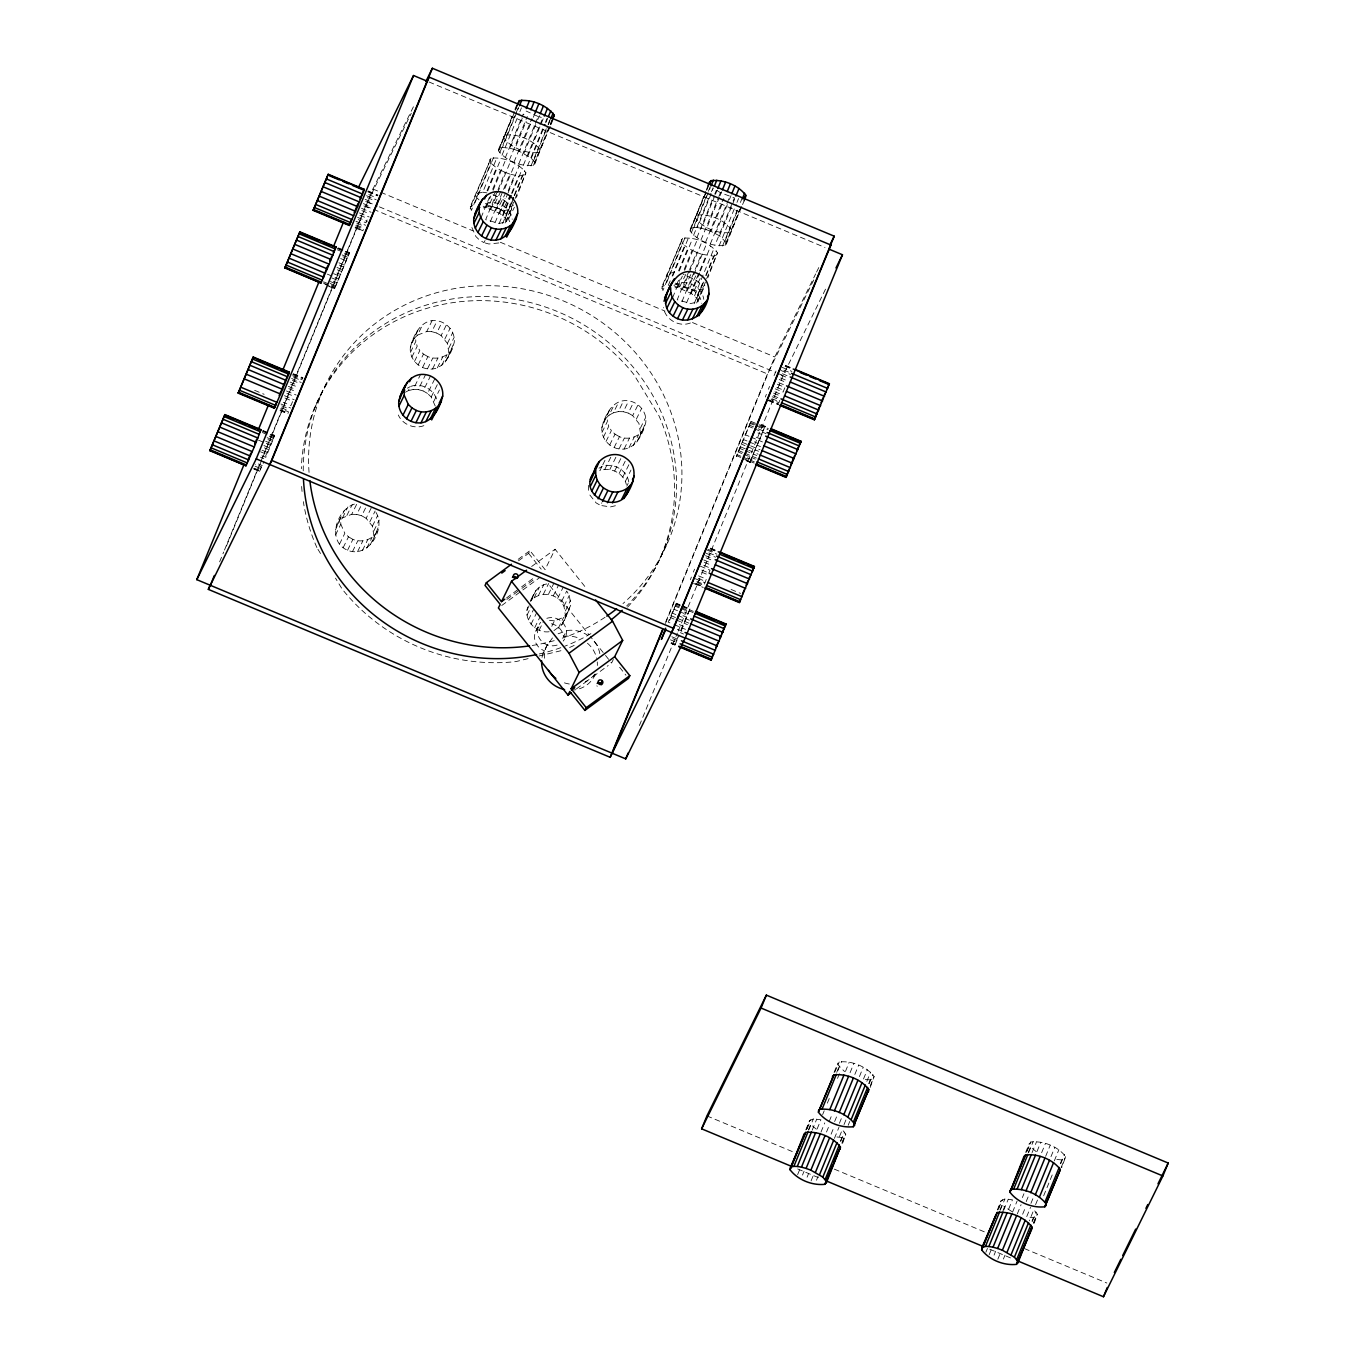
<?xml version="1.0" encoding="UTF-8"?>
<svg xmlns="http://www.w3.org/2000/svg" width="1365" height="1365" viewBox="0 0 1365 1365"><rect width="100%" height="100%" fill="white"/><g stroke="black" fill="none" stroke-linecap="round" stroke-linejoin="round"><path stroke-width="0.75" stroke-dasharray="5 3.75" d="M489.728 159.364L490.803 163.083L471.369 210.466L470.277 206.746L491.025 158.203C503.617 156.821 518.273 162.606 525.917 172.792L516.414 197.43M550.249 126.45L533.425 165.404C520.833 166.803 506.176 161.002 498.532 150.833L514.127 111.35M497.252 191.475L485.667 219.714L499.215 223.468L506.398 221.83L505.323 218.11L499.675 213.367L483.159 206.234M534.722 164.261L549.532 126.706M681.271 239.421L682.364 243.141L662.912 290.523L661.837 286.787L682.585 238.261C695.16 236.862 709.834 242.663 717.478 252.849L707.974 277.487M741.792 206.507L724.986 245.461C712.394 246.86 697.737 241.059 690.093 230.873L705.671 191.407M688.813 271.533L677.228 299.771L690.775 303.525L697.959 301.887L696.867 298.167L691.236 293.407L674.72 286.292M726.282 244.318L741.093 206.763M806.459 1129.725L809.564 1120.682L813.318 1118.976L820.911 1119.761L817.123 1128.991M870.222 1087.444L874.095 1076.541C866.451 1066.355 851.777 1060.571 839.202 1061.97L837.82 1064.768L844.611 1071.593M842.649 1143.17L845.754 1134.127L842.29 1129.725L838.502 1138.956M998.02 1209.782L1001.125 1200.739L1004.879 1199.033L1012.455 1199.818L1008.684 1209.049M1026.343 1152.214L1030.763 1142.01C1043.338 1140.611 1058.012 1146.412 1065.638 1156.599L1061.782 1167.485M1034.209 1223.211L1037.315 1214.168L1033.834 1209.782L1029.295 1220.856M253.736 469.014L259.538 471.437L261.21 466.711L255.409 464.288M261.961 455.688L265.834 457.309L272.898 440.076L274.57 435.35L270.697 433.729M328.709 286.275L334.527 288.697L349.559 252.61L337.957 247.747M334.527 288.697L349.559 252.61M669.635 620.546L676.409 603.279L680.282 604.9M671.051 643.427L674.907 645.031L678.03 636.687M681.203 630.903L689.956 608.944L682.21 605.702M376.006 512.438C386.346 529.023 367.902 558.882 347.563 550.232C325.621 541.205 337.24 506.739 357.067 503.463L351.726 514.315L342.53 517.864L336.575 525.457M335.363 530.183L341.915 514.605M410.353 347.427C413.424 334.937 421.563 318.267 437.124 320.809C447.225 322.259 455.398 331.934 454.238 342.24C451.167 354.746 443.045 371.399 427.467 368.857C417.366 367.424 409.193 357.732 410.353 347.427L416.905 331.866M372.696 540.557L379.248 524.979M447.686 357.818L454.238 342.24M549.105 631.756C536.036 633.531 523.29 619.949 527.726 607.084M532.265 599.371C533.237 591.745 539.363 585.09 547.007 583.896M601.914 427.484C604.985 414.977 613.107 398.324 628.685 400.866C638.786 402.3 646.959 411.991 645.799 422.297C642.727 434.804 634.589 451.457 619.028 448.914C608.909 447.481 600.754 437.79 601.914 427.484L608.466 411.906M553.968 630.579L561.817 624.812L570.809 605.036L569.307 595.362L566.697 591.062L561.356 601.914L563.967 606.214L565.468 615.888M564.257 620.614L570.809 605.036M639.247 437.858L645.799 422.297M287.93 413.459L288.493 411.838L280.763 408.613M736.981 454.613L736.349 456.627L751.398 420.539L736.981 454.613L740.854 456.217M690.332 579.784L691.372 577.071M765.321 397.027L766.362 394.331M698.607 575.876L706.353 579.118L703.879 585.431L696.133 582.207M763.274 430.93L764.946 426.204L749.897 462.291L763.274 430.93L755.528 427.689M367.117 219.936L365.957 222.785L358.227 219.543M693.386 572.037L694.546 569.188M768.376 389.281L769.536 386.431M219.629 561.851L223.672 552.023M224.474 550.061L365.649 206.03L411.292 113.261M226.471 545.983L372.952 189.035L414.738 104.098M470.208 208.401L491.025 158.203M493.482 157.658L474.03 205.04L470.277 206.746M514.912 109.439L518.052 101.778M498.532 150.833L512.472 116.844M515.612 109.183L517.983 103.45M498.617 149.16L514.639 112.118M515.424 110.207L517.779 104.474M478.979 199.87L476.658 197.55L475.583 193.813L482.766 192.192L496.894 157.726M499.692 152.897L519.144 105.515M499.914 148.017L502.371 147.454L518.666 107.733M487.015 190.81L496.433 167.827L490.803 163.083M502.013 155.218L519.092 113.585M519.877 111.657L521.447 107.835M487.714 190.981L501.057 158.425M505.323 157.64L523.204 114.08M481.077 217.581L489.523 197.004M492.663 189.343L500.528 170.198L496.433 167.827M502.371 147.454L509.947 148.239L523.904 114.25M486.247 207.088L490.786 196.014M493.123 190.332L505.681 159.705M509.418 159.995L527.282 116.452M498.037 189.564L505.101 172.331L500.528 170.198M509.947 148.239L514.571 149.519L526.156 121.28M491.008 208.862L510.459 161.48M513.991 162.145L531.872 118.584M490.427 221.488L502.798 191.339M503.583 189.411L509.879 174.106L518.666 176.085L525.849 174.447M534.807 162.606L531.326 158.203L519.348 151.276L532.504 119.216M533.288 117.305L534.858 113.483M495.597 210.995L500.904 198.079L491.554 194.171M504.828 188.507L515.032 163.612M518.768 163.902L538.202 116.537L541.291 117.373M495.051 222.768L505.067 198.352M508.207 190.691L514.503 175.385M523.921 153.426L537.076 121.366M537.861 119.438L539.431 115.616M499.675 213.367L507.336 194.7M508.121 192.789L519.127 165.984M499.215 223.468L510.8 195.229M511.585 193.318L518.666 176.085M523.392 165.182L542.826 117.8M503.003 215.789L511.448 195.212M512.233 193.284L522.437 168.407M528.016 155.781L543.526 117.97M502.644 223.536L513.445 197.208M514.23 195.297L522.078 176.153M505.323 218.11L513.752 197.533M514.537 195.622L524.757 170.727M527.555 165.882L544.635 124.249M545.42 122.338L546.99 118.499M531.326 158.203L545.266 124.232M546.051 122.321L547.621 118.482M505.084 222.99L514.315 200.484M515.1 198.573L525.917 172.792M506.398 221.83L513.274 205.091M530.968 165.967L547.28 126.245M548.065 124.317L550.419 118.584M533.647 160.541L547.587 126.553M548.372 124.642L549.941 120.82M533.425 165.404L549.72 125.682M550.505 123.771L552.859 118.021M550.317 124.795L552.671 119.045M551.033 124.539L554.173 116.878M661.752 288.459L682.585 238.261M685.025 237.715L665.591 285.097L661.837 286.787M706.473 189.496L708.043 185.674M690.093 230.873L709.527 183.507M690.161 229.218L706.2 192.175M668.27 285.456L670.539 279.927L667.058 275.525L667.144 273.87L674.31 272.249M672.109 276.088L684.684 245.461L682.364 243.141M672.791 275.935L688.455 237.783M691.253 232.937L707.548 193.216M708.333 191.305L710.687 185.555M691.475 228.074L693.915 227.511L710.227 187.79M678.559 270.867L687.994 247.884L684.684 245.461M693.574 235.275L710.653 193.625M711.438 191.714L713.008 187.892L720.413 192.67L734.387 197.857L714.936 245.239M679.258 271.038L692.618 238.483M693.915 227.511L697.344 227.597L712.854 189.786M696.884 237.698L713.963 196.048M714.748 194.137L716.318 190.315M672.638 297.638L680.299 278.972M684.223 269.4L692.089 250.256L687.994 247.884M697.344 227.597L701.508 228.296L714.663 196.219M715.448 194.308L717.017 190.486M677.808 287.145L682.346 276.071M684.667 270.389L697.242 239.762M700.962 240.052L718.058 198.42M718.843 196.509L720.413 192.67M689.598 269.622L696.662 252.388L692.089 250.256M701.508 228.296L706.132 229.576L719.287 197.498M720.072 195.587L721.641 191.765M682.568 288.919L702.002 241.537M705.551 242.202L723.416 198.642M681.988 301.546L694.358 271.379M695.143 269.468L701.422 254.163L713.639 256.211L717.393 254.504M726.368 242.646L719.56 235.838L710.892 231.333L724.047 199.273M687.141 291.052L706.592 243.67M710.312 243.96L729.763 196.577M686.612 302.808L698.982 272.659M699.767 270.748L706.046 255.443M715.482 233.483L728.637 201.406M729.422 199.495L730.992 195.673M691.236 293.407L699.682 272.829M700.467 270.918L710.687 246.041M694.546 295.847L713.997 248.464M719.56 235.838L735.087 198.027M694.205 303.593L702.651 283.016M705.79 275.355L713.639 256.211M696.867 298.167L702.173 285.234L696.542 280.49L683.097 274.228M706.097 275.662L716.318 250.785M719.099 245.939L736.196 204.306M736.981 202.395L738.55 198.556M696.645 303.03L706.473 279.654M706.661 278.631L717.478 252.849M697.959 301.887L704.835 285.131M722.529 246.024L737.254 210.125M740.393 202.464L741.98 198.642M725.207 240.581L737.578 210.432M724.986 245.461L739.711 209.562M742.577 204.596L744.164 200.757M665.83 621.655L767.488 373.959L814.052 279.296M665.42 623.481L774.791 356.965L815.639 273.921M639.434 725.48L677.347 633.07M678.166 631.108L783.032 375.546L825.74 288.732M805.777 1129.913L809.564 1120.682M807.09 1128.77L810.878 1119.539M808.37 1129.947L810.656 1124.419L809.496 1122.354M808.78 1130.066L813.318 1118.976M834.1 1072.344L837.888 1063.113M834.783 1072.156L839.202 1061.97M812.192 1130.135L816.748 1119.061M836.711 1072.378L838.98 1066.833M837.871 1070.638L841.642 1061.407M797.621 1174.634L799.975 1168.884M822.634 1114.625L824.204 1110.803M827.361 1103.142L829.715 1097.392M837.513 1078.384L839.782 1072.856M802.501 1175.077L804.07 1171.255M845.447 1071.423L849.235 1062.192M820.979 1132.114L824.767 1122.883M829.255 1121.33L832.394 1113.669M807.09 1177.21L808.66 1173.388M850.071 1072.685L853.859 1063.454M826.507 1132.029L829.545 1124.658M834.629 1121.552L837.769 1113.891M811.066 1180.896L814.205 1173.235M854.831 1074.46L858.619 1065.229M831.097 1134.178L834.117 1126.79M839.39 1123.327L841.744 1117.577M816.475 1180.264L818.044 1176.425M859.421 1076.593L863.209 1067.362M834.425 1138.376L838.963 1127.302M844.014 1124.606L846.368 1118.856M863.516 1078.964L867.304 1069.733M840.413 1141.174L841.932 1137.489L845.686 1135.782M840.806 1141.294L844.594 1132.063M848.177 1125.306L849.747 1121.467M866.826 1081.387L870.614 1072.156M842.103 1142.471L844.372 1136.926M841.966 1143.341L845.754 1134.127M868.737 1083.605L870.256 1079.903L874.01 1078.214M869.147 1083.708L872.935 1074.477M870.307 1085.772L874.095 1076.541M997.337 1209.97L1001.125 1200.739M998.634 1208.827L1002.422 1199.596M999.931 1210.004L1002.2 1204.459L1001.04 1202.394M1000.323 1210.107L1004.879 1199.033M1025.661 1152.401L1029.449 1143.17M1026.975 1151.241L1030.763 1142.01M985.871 1252.251L987.441 1248.429M1003.002 1210.482L1004.521 1206.796L1002.2 1204.459M1003.753 1210.192L1008.291 1199.118M1028.255 1152.435L1030.541 1146.89L1029.381 1144.826M1028.664 1152.538L1033.203 1141.464M989.181 1254.674L991.536 1248.941M1032.077 1152.606L1036.632 1141.532M994.061 1255.135L995.631 1251.295M1037.008 1151.463L1040.795 1142.232M1012.54 1212.171L1017.079 1201.098M1022.385 1197.549L1023.955 1193.727M997.849 1259.178L1000.989 1251.517M1041.631 1152.743L1045.419 1143.512M1017.3 1213.929L1021.088 1204.698M1026.19 1201.61L1028.545 1195.859M1003.412 1259.042L1004.981 1255.203M1045.641 1156.36L1050.18 1145.286M1022.641 1214.236L1025.678 1206.848M1030.95 1203.367L1033.305 1197.634M1050.982 1156.65L1054.77 1147.419M1026.736 1216.59L1030.524 1207.36M1035.574 1204.647L1037.929 1198.914M1054.309 1160.864L1058.848 1149.791M1031.974 1221.231L1033.493 1217.546L1037.246 1215.84M1032.367 1221.334L1036.154 1212.103M1043.662 1195.774L1052.296 1174.719M1033.663 1222.528L1035.933 1216.983M1033.527 1223.398L1037.315 1214.168M1060.298 1163.663L1061.816 1159.96L1065.57 1158.254M1060.707 1163.765L1064.478 1154.534M1061.1 1167.672L1065.638 1156.599M274.57 435.35L264.383 458.828L260.51 457.207M676.409 603.279L668.133 622.116L672.007 623.737M774.057 375.614L776.992 368.806M259.538 471.437L263.94 461.745M689.956 608.944L679.77 632.422L683.558 634.008M674.907 645.031L679.326 635.339M314.087 409.022L321.423 394.093M411.565 342.717L419.362 327.651M414.005 338.52L417.519 335.108L422.86 324.256M410.456 352.341L415.796 341.489L415.694 336.575M411.855 357.118L417.195 346.249L415.796 341.489M417.519 335.108L426.716 331.576L432.057 320.707M483.295 207.889L488.158 206.712L495.495 191.8M414.482 361.418L419.823 350.549L417.195 346.249M426.716 331.576L431.784 331.661L437.124 320.809M488.158 206.712L493.209 206.815L500.563 191.885M339.032 521.259L344.372 510.408M342.53 517.864L347.87 506.995M418.117 364.95L423.474 354.098L419.823 350.549M335.466 535.08L340.806 524.228L340.704 519.314M346.864 515.492L352.204 504.64M405.405 392.216L408.306 390.646L410.302 386.568C421.614 382.115 435.435 389.963 437.244 402.01M431.784 331.661L436.698 333.043L442.038 322.174M493.209 206.815L498.123 208.18L505.477 193.25M422.553 367.492L427.893 356.64C437.175 360.633 449.136 356.504 453.026 346.949M471.881 227.494L475.907 236.554L479.559 240.103L483.995 242.646L485.326 239.933M408.306 390.646L413.168 389.469L420.505 374.539M448.897 353.091L447.396 343.417L441.134 335.568L446.474 324.716M509.759 221.744L506.21 214.271L502.559 210.722L509.913 195.792M339.493 544.157L344.833 533.306L340.806 524.228M427.467 368.857L432.807 358.005M351.726 514.315L356.794 514.417L362.135 503.566M413.168 389.469L418.236 389.571L425.573 374.641M444.785 339.117L450.126 328.265M506.21 214.271L513.564 199.341M343.144 547.706L348.485 536.837L344.833 533.306M432.534 368.96L437.875 358.108M356.794 514.417L361.708 515.782L367.048 504.931M418.236 389.571L423.15 390.936L430.487 376.006M447.396 343.417L452.736 332.565M508.838 218.571L514.4 207.258M347.563 550.232L352.904 539.38C362.186 543.389 374.147 539.243 378.037 529.705M437.397 367.782L442.738 356.93M448.795 348.194L454.153 337.326M373.908 535.848L372.406 526.156L366.144 518.325L371.485 507.456M435.247 406.088L431.221 397.01L427.569 393.478L434.923 378.549M441.731 365.411L447.072 354.559M445.246 362.015L450.587 351.163M352.477 551.614L357.835 540.745M369.796 521.857L375.136 511.005M431.221 397.01L438.575 382.081M357.545 551.699L362.885 540.847M372.406 526.156L377.747 515.305M433.848 401.31L439.411 389.998M362.408 550.522L367.748 539.67M373.822 530.934L379.163 520.082M366.741 548.167L372.082 537.298M370.256 544.754L375.597 533.903M518.546 560.759L528.596 553.371L529.927 550.658L545.062 569.597L555.077 549.242L586.455 588.503M603.125 422.775L610.906 407.708M605.565 418.56L609.08 415.165L614.421 404.313M601.999 432.398L607.357 421.546L607.254 416.632M609.08 415.165L613.414 412.793L618.755 401.941M678.627 280.252L674.839 287.947C686.151 283.493 699.989 291.342 701.798 303.388M603.415 437.158L608.756 426.307L607.357 421.546M613.414 412.793L618.277 411.616L623.617 400.764M679.702 286.769L687.056 271.84M606.026 441.458L611.366 430.606L608.756 426.307M618.277 411.616L623.344 411.718L628.685 400.866M684.769 286.872L692.123 271.942M530.814 600.088L533.476 594.662M535.916 590.465L530.576 601.317C538.1 591.625 554.002 592.41 561.356 601.914M526.924 610.223L530.49 602.989M534.09 597.904L539.431 587.052M609.677 445.007L615.018 434.155L611.366 430.606M527.027 615.137L531.48 606.094M538.424 595.55L543.765 584.681M628.804 482.067C626.996 470.004 613.158 462.172 601.863 466.625L599.849 470.686C610.513 466.523 623.924 473.228 626.33 484.541M602.75 464.817L606.316 457.582M623.344 411.718L628.258 413.083L633.599 402.231M689.683 288.237L697.037 273.307M528.426 619.915L533.766 609.046M614.114 447.549L619.454 436.698C628.736 440.69 640.68 436.561 644.587 427.006M543.287 594.372L548.628 583.503M604.729 469.526L612.066 454.596M640.458 433.149L638.957 423.474L632.678 415.625L638.035 404.774M694.12 290.779L701.456 275.849M531.036 624.214L536.377 613.346M619.028 448.914L624.368 438.063M548.355 594.475L553.695 583.606M609.78 469.611L617.134 454.699M636.329 419.174L641.669 408.306M697.771 294.328L705.108 279.398M534.688 627.746L540.028 616.895M624.095 449.017L629.436 438.148M535.797 631.278L538.697 625.375M553.269 595.84L558.609 584.971M614.694 470.976L622.048 456.064M539.124 630.289L543.577 621.246M589.868 495.051L596.13 502.9L600.566 505.442L601.897 502.729M628.958 447.839L634.298 436.988M640.356 428.235L645.696 417.383M557.705 598.382L563.045 587.513M619.13 473.518L626.484 458.589M633.292 445.468L638.632 434.616M636.79 442.072L642.147 431.204M622.781 477.068L630.135 462.138M551.767 626.33L554.446 620.904L563.643 617.355L569.597 609.745M563.967 606.214L569.307 595.362M625.392 481.367L630.971 470.055M542.042 657.367A28.136 26.771 26.2 0 1 543.526 652.316L547.382 644.792M565.366 610.991L570.707 600.122M626.808 486.128L628.139 483.415M558.302 628.207L563.643 617.355M561.817 624.812L567.158 613.96M551.409 623.788A14.691 13.957 26.2 0 1 563.523 636.773L566.424 630.869L568.198 630.391A28.136 26.771 26.2 0 1 587.428 635.1M661.735 554.309L669.089 539.38M613.346 659.432L611.571 663.032L590.243 636.346M816.577 272.045L819.358 266.38M543.526 652.316L544.464 650.696L543.065 650.218A14.691 13.957 26.2 0 1 540.574 625.818M552.467 637.933L546.427 646.413A28.136 26.771 26.2 0 0 544.823 660.25M518.205 559.292L529.927 550.658M531.633 566.492L555.077 549.242M506.534 597.955L519.929 588.093M521.601 586.848L533.34 578.231M506.876 599.423L520.27 589.561M521.942 588.332L535.353 578.47M501.757 605.497L540.284 577.139M576.388 688.915L589.782 679.053A28.136 26.771 26.2 0 1 585.193 681.766M593.144 676.579L608.21 665.489M407.418 388.155L410.302 386.568M673.952 285.456C685.213 278.068 701.951 286.104 703.794 299.327M598.979 468.195L601.863 466.625M558.097 633.787L566.424 630.869M563.523 636.773L565.298 636.295A28.136 26.771 26.2 0 1 579.647 638.411M485.292 203.829C496.604 199.375 510.425 207.207 512.233 219.27M498.839 242.936L488.909 244.011L483.995 242.646M690.383 322.993C679.087 327.446 665.25 319.598 663.441 307.552M423.85 425.675C414.175 429.378 402.504 424.43 398.307 415.011M615.393 505.732L610.53 506.91L600.566 505.442M528.101 658.647L515.902 661.598A188.438 179.207 26.2 0 1 342.069 588.963L335.5 578.163M539.073 656.002L562.704 650.286M554.446 620.904L546.102 619.898M870.256 1079.903L862.68 1079.135M841.932 1137.489L834.339 1136.704M1061.816 1159.96L1054.224 1159.192M1030.063 1217.461L1033.493 1217.546M482.766 192.192L486.93 192.892M538.202 116.537L526.139 111.043M514.571 149.519L519.348 151.276M706.132 229.576L710.892 231.333M505.101 172.331L509.879 174.106M696.662 252.388L701.422 254.163M429.037 81.985L824.989 247.457M372.952 189.035L378.839 191.492M380.784 192.311L472.921 230.804M500.358 242.27L665.011 311.084M692.464 322.55L774.791 356.965M368.209 190.981L377.883 195.024M785.523 365.393L791.342 367.816M368.158 191.407L377.832 195.451M785.472 365.803L791.273 368.226M367.765 191.8L377.44 195.843M785.08 366.212L790.881 368.635M368.772 194.598L376.501 197.84M782.213 367.39L791.888 371.434M366.537 195.724L376.211 199.768M783.851 370.12L789.67 372.543M367.424 197.635L375.153 200.877M780.865 370.427L790.54 374.471M365.103 199.324L372.85 202.566M782.418 373.737L788.219 376.16M367.646 201.952L377.457 206.047M379.402 206.866L775.286 372.304M777.231 373.123L783.032 375.546M365.735 201.491L373.481 204.733M781.121 375.085L788.868 378.327M363.363 203.607L371.109 206.849M780.678 378.003L786.479 380.425M365.649 206.03L371.519 208.487M373.481 209.306L767.488 373.959M363.858 205.927L371.587 209.169M779.227 379.521L786.974 382.763M361.452 208.248L371.126 212.292M778.767 382.644L784.568 385.084M361.879 210.619L367.68 213.059M777.265 384.213L784.994 387.455L783.083 392.096L775.337 388.871M359.473 212.94L369.147 216.984M776.787 387.353L782.589 389.776M359.968 215.278L367.697 218.502M357.579 217.376L367.253 221.42M774.893 391.772L780.712 394.212M773.597 393.137L779.398 395.56M355.907 221.249L365.581 225.276M773.221 395.645L779.023 398.068M356.777 223.16L364.523 226.385M772.163 396.754L779.91 399.979L778.869 402.692L771.123 399.45M356.487 225.088L364.233 228.313M771.873 398.665L779.62 401.907M355.736 225.856L363.482 229.098L362.919 230.719L355.173 227.477M355.565 227.068L363.295 230.31M769.007 399.86L778.681 403.904M768.614 400.269L778.289 404.313M355.105 227.887L360.923 230.31M768.563 400.679L778.238 404.722M761.073 424.583L768.751 427.791M337.889 248.174L343.69 250.597M345.635 251.399L349.491 253.02M761.005 424.993L768.683 428.201M337.496 248.567L343.298 250.989M345.243 251.808L349.116 253.429M750.938 421.358L768.29 428.61M337.326 249.778L343.127 252.201M345.055 253.02L348.928 254.624M750.767 422.57L768.103 429.804M344.304 253.805L348.177 255.409M750.016 423.355L753.889 424.959M755.818 425.778L763.564 429.002M342.086 254.914L347.887 257.337M749.726 425.266L753.599 426.887M342.956 256.825L346.829 258.446M748.668 426.375L752.525 427.996M754.47 428.798L766.004 433.626M340.653 258.531L346.454 260.954M757.967 432.927L761.824 434.548M338.912 262.797L344.714 265.219M756.227 437.192L763.888 440.4M339.39 265.117L343.263 266.738M745.102 434.667L748.976 436.288M750.904 437.09L762.438 441.919M336.984 267.438L342.786 269.861M754.299 441.85L758.172 443.454M337.428 269.826L341.284 271.43M743.123 439.376L746.996 440.98M748.924 441.799L760.476 446.611M336.95 272.949L340.823 274.57M742.645 442.499L759.998 449.75M333.572 273.648L339.373 276.088M741.212 444.017L745.068 445.638M747.013 446.44L758.548 451.269M327.327 274.143L333.128 276.566M335.056 277.385L338.929 278.989M740.768 446.935L758.104 454.187M331.832 277.931L337.633 280.354M739.472 448.283L743.328 449.904M745.273 450.706L756.807 455.535M333.384 281.241L337.257 282.862M739.096 450.791L742.952 452.412M744.898 453.214L756.432 458.043M330.381 281.548L336.2 283.971M738.021 451.9L741.895 453.521M743.84 454.323L755.374 459.152M330.091 283.459L335.909 285.882M747.406 457.872L755.084 461.063M323.539 281.821L329.34 284.244M331.286 285.063L335.159 286.667M742.799 457.036L754.333 461.848M323.369 283.033L329.17 285.456M331.098 286.258L334.971 287.879M736.81 455.808L740.683 457.429M742.611 458.248L754.145 463.059M324.904 284.244L334.579 288.288M746.092 460.261L753.77 463.469M746.024 460.67L753.702 463.878M293.236 373.737L302.911 377.781M710.551 548.133L716.352 550.556M293.168 374.147L302.842 378.19M710.482 548.542L716.284 550.965M292.775 374.556L302.45 378.6M710.09 548.952L715.891 551.375M292.605 375.75L302.279 379.794M707.974 549.344L715.721 552.586M293.782 377.354L301.529 380.579M707.224 550.129L716.898 554.173M291.564 378.463L301.238 382.507M708.879 552.859L714.68 555.282M292.434 380.374L300.163 383.616M705.876 553.166L715.55 557.21M290.114 382.081L297.86 385.305M705.5 555.674L713.247 558.899M290.762 384.248L298.491 387.472M706.132 557.841L713.878 561.066M288.373 386.346L296.12 389.588M703.76 559.94L711.506 563.182M288.868 388.667L296.597 391.909M704.238 562.261L711.984 565.502M286.462 390.987L296.137 395.031M703.777 565.4L709.578 567.823M286.889 393.376L292.69 395.799M700.33 566.151L710.022 570.195L708.094 574.836L700.347 571.611M284.483 395.696L294.158 399.74M701.798 570.092L707.599 572.515M284.978 398.017L292.707 401.259L290.967 405.524L283.238 402.283M254.624 390.339L264.128 394.297M731.06 589.441L740.581 593.417M280.917 403.989L290.591 408.033M698.232 578.385L705.978 581.626M281.787 405.9L289.534 409.142M695.246 578.692L704.92 582.736M281.514 407.828L289.244 411.053M696.884 581.422L704.63 584.647M280.576 409.824L288.322 413.049M695.962 583.401L703.692 586.643M280.183 410.217L285.985 412.657M695.57 583.811L703.299 587.052M280.115 410.643L285.933 413.066M693.574 583.418L703.248 587.462M262.967 430.504L268.769 432.927M262.899 430.913L274.519 435.759M676.34 603.688L680.214 605.309M682.159 606.128L689.888 609.353M262.507 431.323L268.325 433.746M270.253 434.548L274.126 436.169M675.965 604.098L679.821 605.719M681.766 606.521L693.301 611.349M262.336 432.517L268.137 434.957M270.065 435.759L273.938 437.38M675.777 605.309L679.651 606.93M681.579 607.732L693.13 612.561M269.315 436.544L273.188 438.165M675.027 606.094L678.9 607.715M680.828 608.517L688.574 611.759M267.096 437.653L272.898 440.076M684.411 612.049L688.284 613.67M267.967 439.581L271.84 441.185M673.679 609.114L677.552 610.735M679.48 611.554L687.226 614.779M265.663 441.27L271.464 443.693M682.978 615.666L686.851 617.287M258.548 440.195L264.366 442.635M266.294 443.437L270.168 445.058M672.007 612.987L675.863 614.608M677.808 615.41L689.342 620.239M263.923 445.536L269.724 447.976M671.563 615.905L675.436 617.526M677.364 618.328L688.898 623.157M264.401 447.874L268.274 449.477M670.113 617.424L673.986 619.028M675.914 619.846L687.465 624.658M261.995 450.194L267.796 452.617M679.309 624.59L683.183 626.211M260.493 451.764L266.312 454.187M673.952 624.539L685.486 629.367M677.347 629.282L685.008 632.49M258.394 463.981L262.268 465.601M671.836 636.773L677.654 639.195M672.723 638.683L676.579 640.304M255.119 466.216L260.92 468.639M670.488 639.81L676.289 642.232M254.18 468.195L259.981 470.635M671.495 642.608L675.368 644.212M253.788 468.604L259.589 471.027M671.102 643L674.975 644.621M706.933 1115.905L793.184 1151.941M834.339 1169.14L985.274 1232.22M1024.484 1248.6L1106.81 1283.015M797.689 1168.952L819.239 1177.961M989.779 1249.231L1011.346 1258.257M486.384 204.648L504.521 210.534L511.704 208.913L510.612 205.194L500.904 198.079M498.123 208.18L502.559 210.722M628.258 413.083L632.678 415.625M615.018 434.155L619.454 436.698M436.698 333.043L441.134 335.568M423.474 354.098L427.893 356.64M423.15 390.936L427.569 393.478M361.708 515.782L366.144 518.325M348.485 536.837L352.904 539.38M675.214 283.135L687.295 288.612L696.082 290.591L703.248 288.971L702.173 285.234M1011.926 1211.574L1004.521 1206.796M1036.171 1151.633L1030.541 1146.89M816.287 1129.162L810.656 1124.419M528.596 553.371L541.205 569.154M619.642 667.314L625.955 675.214M549.788 585.704L588.946 634.708M317.926 549.276L321.253 554.753M588.349 485.377L588.452 490.291M627.542 607.118A188.438 179.207 26.2 0 0 658.937 415.762L633.752 374.368A188.438 179.207 26.2 0 0 429.002 307.739A188.438 179.207 26.2 0 0 301.341 468.707M574.153 645.423A188.438 179.207 26.2 0 1 568.454 647.966M316.885 547.553A188.438 179.207 26.2 0 1 303.354 501.672M302.057 491.451A188.438 179.207 26.2 0 1 301.563 485.257M309.053 472.392A188.438 179.207 26.2 0 1 563.301 300.897A188.438 179.207 26.2 0 1 622.969 603.586M605.053 617.27A188.438 179.207 26.2 0 1 562.244 638.172M554.224 640.646A188.438 179.207 26.2 0 1 531.565 645.577M303.235 470.84A188.438 179.207 26.2 0 1 557.961 311.766A188.438 179.207 26.2 0 1 626.671 605.992M590.926 633.616A188.438 179.207 26.2 0 1 564.718 646.225M560.827 647.658A188.438 179.207 26.2 0 1 538.663 654.091M557.091 645.082A14.691 13.957 26.2 0 1 549.6 645.526L545.966 644.314A14.691 13.957 26.2 0 1 540.711 622.338M546.819 618.311A14.691 13.957 26.2 0 1 563.199 641.072M594.833 674.156A28.136 26.771 26.2 0 1 591.164 677.961M569.29 684.001A28.136 26.771 26.2 0 1 562.226 682.039M594.167 641.243A28.136 26.771 26.2 0 1 599.952 654.279M597.222 686.322A2.44 2.321 26.2 0 1 596.897 685.776M595.447 674.02A28.136 26.771 26.2 0 1 573.658 690.042M587.445 643.205A28.136 26.771 26.2 0 1 596.71 658.442M597.256 661.94A28.136 26.771 26.2 0 1 597.324 665.489M503.907 136.244L503.839 137.899C511.483 148.085 526.139 153.887 538.731 152.488L540.113 149.672C532.469 139.503 517.796 133.702 505.221 135.101L503.907 136.244M695.468 216.301L695.399 217.956C703.026 228.143 717.7 233.944 730.275 232.545L731.657 229.729C724.03 219.543 709.356 213.742 696.781 215.141L695.468 216.301"/><path stroke-width="1.5" d="M517.983 103.45L519.365 100.635C531.941 99.236 546.614 105.037 554.241 115.223L552.859 118.021M709.527 183.507L710.909 180.692C723.501 179.293 738.158 185.094 745.802 195.263L744.164 200.757M790.045 1169.737L805.572 1132.455C818.147 1131.056 832.821 1136.857 840.465 1147.044L824.938 1184.308C812.346 1185.707 797.689 1179.906 790.045 1169.737L804.258 1133.615M818.369 1112.151L833.896 1074.886C846.488 1073.487 861.144 1079.288 868.788 1089.475L853.261 1126.739C840.686 1128.138 826.013 1122.337 818.369 1112.151L833.896 1074.886M826.235 1183.165L840.465 1147.044M832.514 1077.702L832.599 1076.03M854.575 1125.579L854.644 1123.924C847 1113.738 832.343 1107.953 819.768 1109.353L818.454 1110.496M981.606 1249.777L997.132 1212.512C1009.708 1211.113 1024.364 1216.915 1032.008 1227.101L1016.498 1264.365C1003.906 1265.764 989.25 1259.963 981.606 1249.777L995.733 1215.328M1009.929 1192.208L1025.456 1154.944C1038.031 1153.544 1052.705 1159.346 1060.349 1169.515L1044.822 1206.796C1032.247 1208.179 1017.573 1202.394 1009.929 1192.208L1024.142 1156.087M1017.795 1263.222L1032.008 1227.101M1046.136 1205.636L1046.204 1203.981C1038.56 1193.795 1023.904 1187.994 1011.311 1189.393L1010.015 1190.553M209.869 450.689L224.901 414.602L261.022 429.685L254.265 446.952L245.99 465.789L209.869 450.689L224.901 414.602M238.192 393.12L253.242 357.016L289.363 372.116L282.589 389.383L274.314 408.203L238.192 393.12L253.242 357.016M245.99 465.789L209.937 450.279M284.858 267.95L299.89 231.845L336.012 246.946L329.238 264.213L320.98 283.033L284.858 267.95L299.89 231.845M274.314 408.203L275.986 403.477M313.182 210.364L328.231 174.276L364.353 189.377L357.579 206.627L349.303 225.464L313.182 210.364L328.231 174.276M320.98 283.033L284.91 267.54M349.303 225.464L350.976 220.738M678.712 646.618L711.029 660.131L712.701 655.405M711.029 660.131L726.078 624.044L695.655 611.332M705.142 588.264L739.369 602.562L740.001 600.532M739.369 602.562L754.401 566.458L720.191 552.16M755.596 464.68L786.018 477.392L789.124 469.048M786.018 477.392L801.067 441.287L770.645 428.576M780.132 405.507L814.359 419.806L819.205 407.197M814.359 419.806L829.391 383.719L795.164 369.42M398.802 401.259C401.873 388.752 410.012 372.099 425.573 374.641C435.691 376.075 443.847 385.766 442.687 396.072C439.615 408.562 431.494 425.232 415.916 422.689C405.815 421.239 397.642 411.565 398.802 401.259L405.354 385.681M473.792 218.519C476.863 206.013 484.985 189.36 500.563 191.885C510.664 193.335 518.837 203.01 517.676 213.315C514.605 225.822 506.483 242.475 490.905 239.933C480.804 238.5 472.631 228.825 473.792 218.519L480.344 202.941M436.135 411.633L436.954 408.493M511.124 228.893L511.926 225.754M628.907 486.981C624.726 517.693 575.399 496.996 594.014 472.392C596.403 457.548 614.438 449.017 626.484 458.589C639.4 467.82 633.36 485.206 625.682 495.768M590.363 481.316L599.354 461.541M664.004 301.273C668.799 287.281 677.893 265.117 697.037 273.307C713.861 279.996 710.619 301.614 700.672 313.012M703.896 304.224C702.514 318.54 683.831 324.887 673.116 316.083C659.67 306.562 667.041 289.585 674.344 278.784M247.662 461.046L250.836 453.163M322.652 278.306L325.245 271.84M665.642 628.19L661.377 639.383L665.779 629.675M742.475 594.219L744.215 589.936M358.739 186.851L413.527 75.519L427.074 81.166L429.088 77.105L830.91 245.035L828.913 249.095L842.461 254.76L685.162 638.12L625.733 758.889L196.799 579.647L243.584 465.619M258.104 430.231L268.598 404.671M282.316 371.263L318.608 282.794M333.93 245.444L343.622 221.847M196.799 579.647L256.228 458.862L413.527 75.519M830.91 245.035L673.61 628.378L610.172 757.302L208.333 589.373L209.954 585.448M210.347 585.295L214.373 575.467M269.775 464.527L432.381 68.25L834.22 236.179L671.614 632.456M208.333 589.373L271.772 460.449L429.088 77.105M517.779 104.474L519.365 100.635M519.451 105.822L521.805 100.089M526.259 108.517L529.398 100.856M530.883 109.797L534.022 102.136M534.858 113.483L538.783 103.911M540.216 113.705L543.372 106.043M544.311 116.059L547.45 108.398M548.406 116.571L550.778 110.838M550.726 118.892L553.081 113.158M552.671 119.045L554.241 115.223M708.043 185.674L709.612 181.835M709.339 184.514L710.909 180.692M711.011 185.879L713.366 180.129M714.424 185.947L716.779 180.214M717.802 188.575L720.942 180.914M722.426 189.854L725.566 182.193M727.204 191.612L730.343 183.951M731.777 193.745L734.916 186.101M735.871 196.116L739.011 188.455M742.287 198.949L744.642 193.216M744.232 199.102L745.802 195.263M610.172 757.302L662.605 629.521M612.185 753.241L662.998 629.384M625.733 758.889L628.139 753.002M791.802 1166.495L701.627 1128.821L706.933 1115.905L766.362 995.119L1168.201 1163.048L1162.895 1175.965L1103.466 1296.75L1017.215 1260.714M701.627 1128.821L761.056 1008.035L766.362 995.119M790.13 1168.065L805.572 1132.455M791.427 1166.921L793.884 1166.358L808.012 1131.909M793.884 1166.358L797.296 1166.444L811.441 1131.977M822.208 1108.79L836.353 1074.323M797.296 1166.444L801.46 1167.143L815.605 1132.677M829.801 1109.557L843.928 1075.108M801.46 1167.143L806.084 1168.423L820.229 1133.957M834.425 1110.837L848.552 1076.388M826.32 1181.493L822.839 1177.108L810.861 1170.18L824.989 1135.731M839.185 1112.612L853.33 1078.145M815.434 1172.33L829.579 1137.864M843.775 1114.744L857.903 1080.295M819.529 1174.685L833.674 1140.236M822.839 1177.108L836.984 1142.659M847.853 1117.116L861.998 1082.65M825.16 1179.445L839.304 1144.979M851.18 1119.539L865.308 1085.073M824.938 1184.308L832.787 1165.164M834.356 1161.342L838.298 1151.77M853.483 1121.859L867.628 1087.41M853.261 1126.739L868.788 1089.475M981.674 1248.122L997.132 1212.512M982.988 1246.979L985.428 1246.416L999.572 1211.966M1011.311 1189.393L1025.456 1154.944M985.428 1246.416L988.857 1246.501L1003.002 1212.035M1013.768 1188.847L1027.896 1154.38M988.857 1246.501L993.02 1247.201L1007.165 1212.734M1017.181 1188.915L1031.326 1154.466M1021.344 1189.615L1035.489 1155.165M993.02 1247.201L997.644 1248.463L1011.789 1214.014M1025.968 1190.894L1040.113 1156.445M1017.88 1261.55L1014.4 1257.165L1002.405 1250.238L1016.55 1215.788M1030.746 1192.669L1044.873 1158.202M1006.995 1252.37L1021.139 1217.921M1035.318 1194.802L1049.463 1160.352M1011.073 1254.742L1025.217 1220.276M1014.4 1257.165L1028.545 1222.716M1039.413 1197.173L1053.558 1162.707M1016.72 1259.486L1030.848 1225.036M1016.498 1264.365L1031.94 1228.756M1045.044 1201.917L1059.189 1167.45M1044.822 1206.796L1060.349 1169.515M1103.466 1296.75L1107.254 1287.519M325.826 270.424L327.737 265.783M354.149 212.838L358.04 203.504M279.16 395.594L281.088 390.953M790.864 464.765L794.754 455.432M715.874 647.505L717.802 642.864M281.753 389.383L286.633 377.951M821.116 402.556L823.095 397.846M746.126 585.295L748.105 580.603M329.716 261.073L331.61 256.654M254.726 443.83L256.62 439.393M719.782 638.172L721.027 635.22M823.726 396.379L824.989 393.427M748.737 579.118L749.999 576.167M359.933 199.068L361.606 195.212M796.648 450.996L801.067 441.287M721.658 633.735L724.696 626.842M333.282 252.781L336.012 246.946M826.661 389.554L829.391 383.719M751.671 572.31L754.401 566.458M362.971 192.175L364.353 189.377M287.981 374.931L289.363 372.116M425.88 81.456L432.381 68.25M475.003 213.793L482.783 198.744M484.524 198.949L486.298 195.332M473.894 223.416L479.234 212.565L479.132 207.651M475.293 228.194L480.634 217.342L479.234 212.565M477.904 232.494L483.261 221.642L480.634 217.342M400.013 396.55L407.811 381.483M409.534 381.705L411.309 378.088M481.555 236.026L486.896 225.174L483.261 221.642M398.904 406.173L404.245 395.304L404.142 390.407M485.991 238.568L491.332 227.716C500.614 231.726 512.558 227.58 516.465 218.042M402.931 415.233L408.272 404.381L404.245 395.304M490.905 239.933L496.246 229.081M406.565 418.782L411.923 407.913L408.272 404.381M495.973 240.035L501.313 229.183M411.002 421.324L416.342 410.456C425.624 414.465 437.585 410.319 441.475 400.781M500.836 238.858L506.176 228.006M505.169 236.503L510.51 225.635M512.336 224.167L517.676 213.315M506.671 237.169L514.025 222.239M415.916 422.689L421.256 411.821M420.983 422.792L426.324 411.923M425.846 421.614L431.186 410.746M430.18 419.243L435.52 408.391M439.138 403.306L442.687 396.072M431.681 419.908L439.035 404.978M511.5 564.223L486.367 582.701L485.036 585.414L500.17 604.354L498.396 607.954L568.011 695.075L571.355 692.601M486.367 582.701L501.501 601.641L511.517 581.285L526.6 570.195M664.55 297.928L671.904 282.999M665.438 303.474L670.778 292.622L670.693 287.708M666.854 308.251L672.194 297.382L670.778 292.622M669.464 312.551L674.805 301.682L672.194 297.382M590.243 479.303L596.914 465.738M673.116 316.083L678.456 305.231L674.805 301.682M590.465 486.213L595.805 475.361L595.703 470.447M591.864 490.99L597.205 480.139L595.805 475.361M677.552 318.625L682.892 307.773C692.157 311.766 704.118 307.637 708.025 298.082M594.475 495.29L599.815 484.439L597.205 480.139M682.466 319.99L687.806 309.138M598.126 498.839L603.466 487.97L599.815 484.439M687.533 320.092L692.874 309.241M602.562 501.364L607.903 490.513C617.185 494.522 629.129 490.376 633.036 480.838M692.396 318.915L697.737 308.063M696.73 316.544L702.071 305.692M707.462 296.99L709.237 293.373M698.897 315.861L705.568 302.296M607.476 502.729L612.817 491.878M612.544 502.832L617.884 491.98M621.74 499.3L627.081 488.431M632.473 479.729L634.247 476.112M623.907 498.6L630.596 485.036M568.011 695.075L569.768 691.475L584.903 710.414L628.463 678.371L629.811 675.658L614.677 656.719L622.679 640.424L612.578 621.212L595.601 599.952M584.903 710.414L586.233 707.701L571.116 688.762L579.118 672.484L622.679 640.424M601.01 683.524L602.357 680.811M830.5 243.738L834.22 236.179M835.96 267.967L842.461 254.76M1114.335 1272.504L1120.836 1259.298M1122.695 1255.527L1135.697 1229.097M1145.918 1208.349L1147.777 1204.561M1157.981 1183.813L1168.201 1163.048M726.078 624.044L725.617 624.863L719.918 622.474M477.443 209.596L479.78 207.326M402.47 392.335L404.808 390.066M744.42 198.079L745.734 196.935M867.406 1092.273L868.72 1091.13M839.083 1149.859L840.379 1148.699M501.791 573.095L505.135 570.621M501.501 601.641L504.845 599.184M579.118 672.484L569.017 653.255L612.578 621.212M571.116 688.762L614.677 656.719M571.457 690.246L574.802 687.772M586.233 707.701L629.811 675.658M806.084 1168.423L810.861 1170.18M997.644 1248.463L1002.405 1250.238M328.163 174.686L364.284 189.786M793.202 369.028L829.323 384.128M329.682 175.88L339.185 179.856M342.99 181.443L348.689 183.831M352.494 185.418L363.892 190.196M800.419 372.611L806.135 375M809.923 376.586L815.639 378.975M819.444 380.562L828.947 384.538M326.559 179.003L362.68 194.103M791.598 373.362L827.719 388.445M325.109 182.62L361.23 197.72M790.164 376.962L826.286 392.062M323.369 186.886L359.49 201.986M790.318 382.029L824.545 396.345M321.458 191.544L357.579 206.627M786.496 385.885L822.617 400.986M319.478 196.236L355.6 211.336M786.428 391.38L820.655 405.678M317.601 200.672L353.723 215.755M784.534 395.816L818.761 410.114M315.912 204.528L352.034 219.629M780.968 398.87L817.089 413.97M314.564 207.565L350.686 222.649M781.514 402.709L815.741 417.007M313.643 209.545L349.764 224.645M780.575 404.688L814.803 418.987M313.25 209.954L349.372 225.054M780.2 405.098L814.41 419.396M299.839 232.255L335.961 247.355M770.577 428.985L800.999 441.697M301.341 233.466L318.454 240.615M324.153 243.004L329.869 245.376M772.095 430.197L785.404 435.759M791.103 438.131L800.607 442.106M299.259 233.876L335.381 248.976M770.014 430.606L800.436 443.318M298.218 236.589L334.34 251.672M767.079 432.517L799.395 446.031M296.785 240.189L332.906 255.289M765.629 436.135L797.945 449.631M295.045 244.472L331.166 259.572M765.799 441.202L796.205 453.914M293.134 249.113L329.238 264.213M763.871 445.843L794.293 458.555M291.154 253.805L327.276 268.905M761.909 450.535L792.314 463.247M289.261 258.241L325.382 273.341M760.015 454.972L790.437 467.683M287.588 262.097L323.71 277.197M758.343 458.828L788.748 471.539M286.24 265.134L322.362 280.235M756.978 461.865L787.4 474.576M285.302 267.13L321.423 282.214M756.056 463.861L786.479 476.573M757.558 465.055L786.086 476.982M253.173 357.425L289.295 372.526M718.229 551.784L754.35 566.867M258.497 360.224L264.196 362.612M268.001 364.199L277.505 368.158M281.309 369.761L287.008 372.133M725.446 555.367L734.95 559.343M738.738 560.93L744.454 563.301M748.259 564.905L753.958 567.277M252.61 359.046L288.732 374.147M719.56 554.19L753.77 568.488M251.57 361.759L287.691 376.842M716.608 556.101L752.729 571.201M250.136 365.359L286.24 380.46M715.175 559.718L751.296 574.802M248.396 369.642L284.517 384.725M715.328 564.786L749.556 579.084M246.468 374.283L282.589 389.383M711.506 568.625L747.628 583.725M244.489 378.975L280.61 394.076M709.544 573.334L745.665 588.417M240.94 387.268L277.044 402.368M707.872 582.411L742.099 596.71M239.575 390.305L275.696 405.405M706.524 585.448L740.751 599.747M238.653 392.301L274.774 407.384M705.603 587.445L739.813 601.743M238.261 392.711L274.382 407.794M705.21 587.837L739.421 602.153M224.85 415.011L260.971 430.094M695.587 611.742L726.009 624.453M226.351 416.206L233.961 419.379M239.66 421.768L245.376 424.157M249.164 425.744L254.88 428.132M697.106 612.936L714.219 620.085M224.269 416.615L260.391 431.715M695.024 613.346L725.446 626.057M223.229 419.328L259.35 434.428M693.983 616.059L724.406 628.77M221.795 422.945L257.917 438.029M690.639 618.874L722.955 632.387M220.055 427.211L256.176 442.311M690.809 623.942L721.232 636.653M218.144 431.852L254.265 446.952M688.881 628.582L719.304 641.294M216.165 436.561L252.286 451.644M685.008 632.49L717.325 646.003M271.772 460.449L673.61 628.378M214.271 440.98L250.392 456.081M685.025 637.711L715.448 650.423M256.228 458.862L685.162 638.12M212.599 444.854L248.72 459.937M681.442 640.782L713.759 654.296M211.251 447.874L247.372 462.974M680.094 643.819L712.411 657.316M210.312 449.87L246.434 464.97M681.067 646.601L711.489 659.312M678.78 646.208L711.097 659.722M761.056 1008.035L1162.895 1175.965M827.088 1181.254L983.892 1246.774M678.456 305.231L682.892 307.773M486.896 225.174L491.332 227.716M603.466 487.97L607.903 490.513M411.923 407.913L416.342 410.456M511.517 581.285L569.017 653.255M616.656 608.841A188.438 179.207 26.2 0 1 606.76 616.11M529.484 645.884A188.438 179.207 26.2 0 1 309.855 480.634M622.235 610.309A188.438 179.207 26.2 0 1 611.298 619.693M536.599 654.552A188.438 179.207 26.2 0 1 303.457 479.115M512.438 577.395A2.44 2.321 26.2 0 1 516.601 578.009M517.983 577.088A2.44 2.321 26.2 0 1 517.233 578.043M516.687 578.333A2.44 2.321 26.2 0 1 513.359 576.61A2.44 2.321 26.2 0 1 515.561 573.795A2.44 2.321 26.2 0 1 518.12 576.508M555.845 678.388A28.136 26.771 26.2 0 1 548.525 670.317M597.17 683.456A2.44 2.321 26.2 0 1 601.521 684.667M564.581 689.581A28.136 26.771 26.2 0 1 541.632 660.848M598.228 683.063A2.44 2.321 26.2 0 0 602.409 683.677A2.44 2.321 26.2 0 0 600.719 679.889A2.44 2.321 26.2 0 0 598.228 683.063"/></g></svg>
